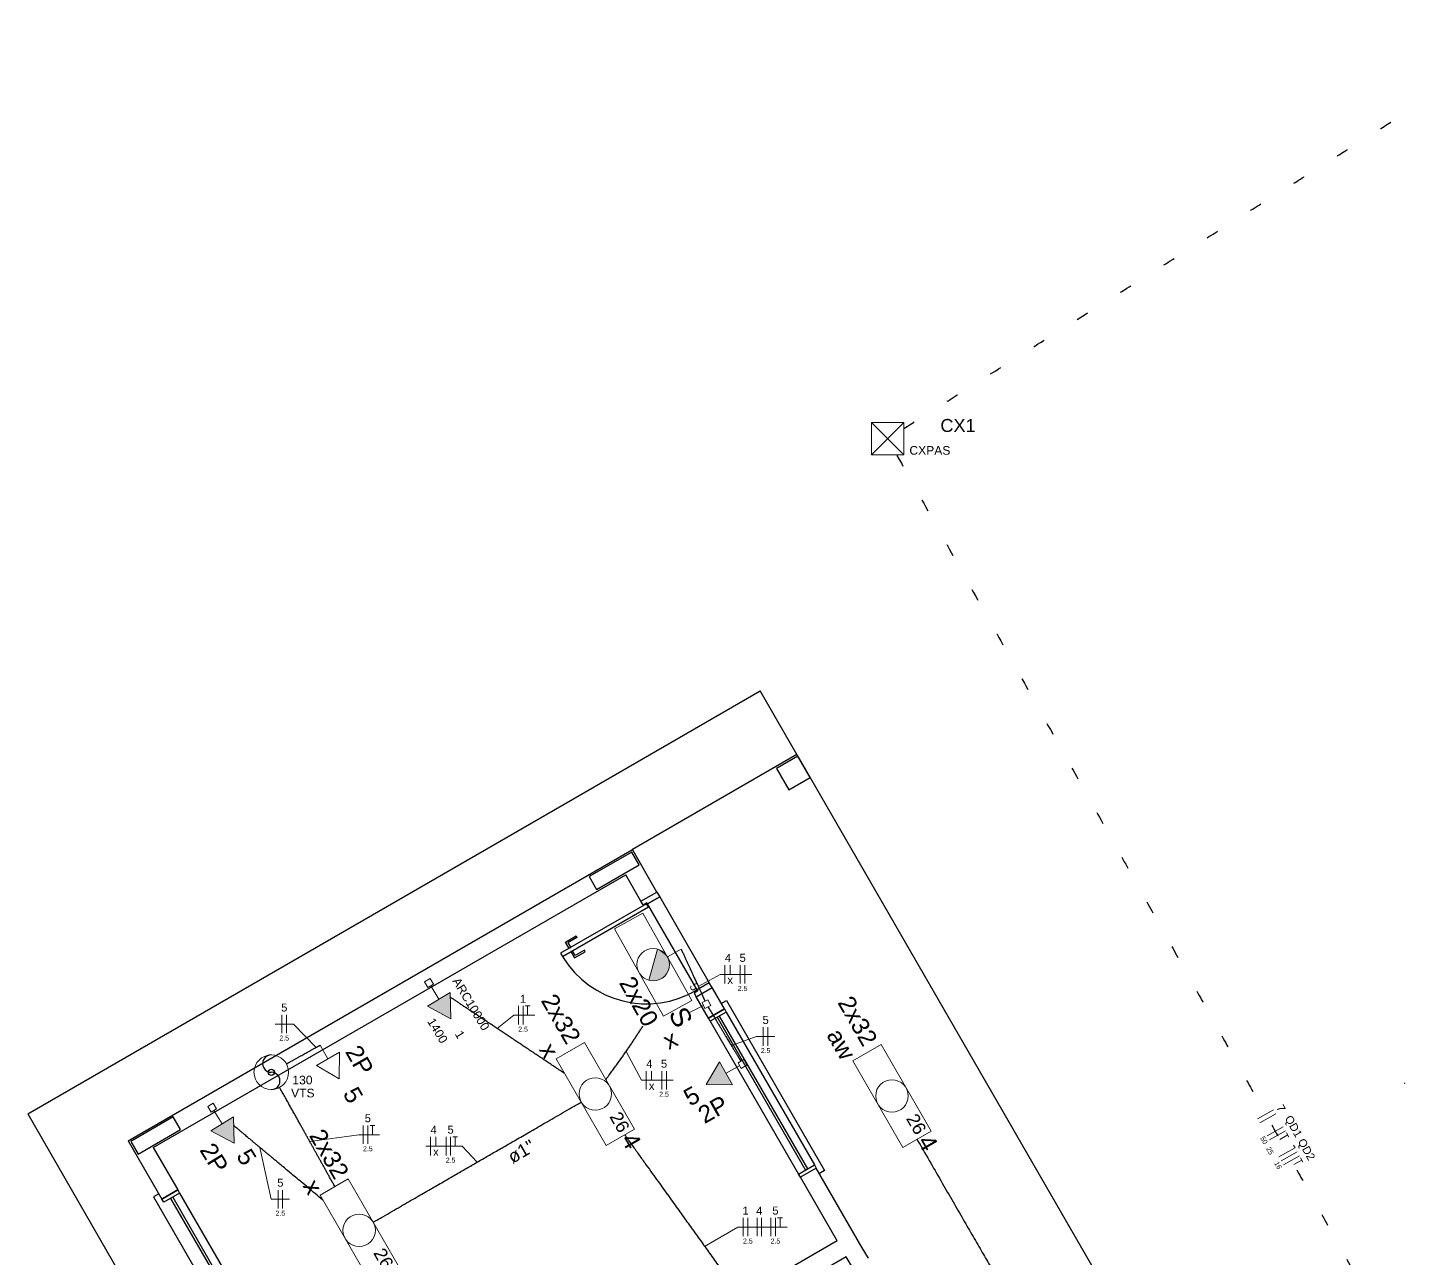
# Model space of a CAD drawing. Extents: x 210 to 779, y 61 to 241.
# Drawn here: x 468.91 to 480.2, y 195.52 to 205.56 of the extents above; entities that cross this region are included whole.
import ezdxf

# ---------------------------------------------------------------- set-up
doc = ezdxf.new("R2010")
doc.units = 0
doc.header["$LTSCALE"] = 2
doc.linetypes.add('DOT2', pattern=[3.175, 0, -3.175])
doc.layers.get('0').update_dxf_attribs({"linetype": 'CONTINUOUS'})
for name, color, linetype in [('A-JANEL', 3, 'CONTINUOUS'), ('A-PARED', 5, 'CONTINUOUS'), ('A-PARED-PISOS', 2, 'CONTINUOUS'), ('A-PAREDE', 5, 'CONTINUOUS'), ('A-PISOS', 2, 'CONTINUOUS'), ('A-PORTA', 3, 'CONTINUOUS'), ('A-SOLEIRA', 1, 'CONTINUOUS'), ('ARQ-ALV-CORTE', 5, 'CONTINUOUS'), ('ARQ-ESQ-VISTA1', 2, 'CONTINUOUS')]:
    doc.layers.add(name, color=color, linetype=linetype)
for name, color, linetype, lineweight in [('EL-Condutos', 4, 'CONTINUOUS', 30), ('EL-Fios', 9, 'CONTINUOUS', 20), ('EL-Pontos', 9, 'CONTINUOUS', 20), ('EL-Textos condutos', 7, 'CONTINUOUS', 20), ('EL-Textos fios', 7, 'CONTINUOUS', 20), ('EL-Textos pontos', 5, 'CONTINUOUS', 20), ('P-SIMBOL', 5, 'CONTINUOUS', 20)]:
    doc.layers.add(name, color=color, linetype=linetype, lineweight=lineweight)
doc.styles.add('Arial', font='arial.ttf')

msp = doc.modelspace()

# ---------------------------------------------------------------- hatches: boundary and pattern name
at = {"layer": 'P-SIMBOL', "linetype": 'Continuous'}
for points in [[(474.0462727879581, 198.0423600361877), (473.9743727879581, 197.7873100361877), (474.125922787958, 197.9796100361877)], [(474.0462727879581, 198.0423600361877), (474.0524227879581, 198.0403100361877), (474.0575227879581, 198.0385100361877), (474.0640227879581, 198.0354100361877), (474.071072787958, 198.0318100361877), (474.074222787958, 198.0307100361877), (474.0766727879581, 198.0294100361877), (474.0789227879581, 198.0281600361877), (474.081422787958, 198.0260600361877), (474.0889227879581, 198.0206100361877), (474.0918227879582, 198.0182100361877), (474.098172787958, 198.0136600361877), (474.102422787958, 198.0099100361877), (474.1051727879581, 198.0060100361877), (474.111422787958, 197.9993100361877), (474.1140727879582, 197.9963600361877), (474.1166227879581, 197.9931600361877), (474.125922787958, 197.9796100361877)], [(473.9743727879581, 197.7873100361877), (473.9894227879581, 197.7847600361877), (473.9951227879581, 197.7830100361877), (474.0015227879581, 197.7829600361877), (474.0149227879581, 197.7830100361877), (474.0200727879581, 197.7829100361877), (474.0237727879581, 197.7831100361877), (474.027572787958, 197.7839600361877), (474.031622787958, 197.7847100361877), (474.039472787958, 197.7863600361877), (474.0431227879581, 197.7873600361877), (474.048822787958, 197.7886100361877), (474.055322787958, 197.7907600361877), (474.0618727879581, 197.7938100361878), (474.0666227879581, 197.7956100361877), (474.0713727879581, 197.7974100361877), (474.076472787958, 197.8004600361877), (474.0831727879581, 197.8048600361877), (474.0857227879581, 197.8069600361877), (474.0908227879581, 197.8104100361877), (474.0936227879582, 197.8126600361877), (474.095472787958, 197.8143100361877), (474.0985227879581, 197.8168600361877), (474.1005727879581, 197.8188600361877), (474.1026727879581, 197.8215600361877), (474.1047227879581, 197.8239600361877), (474.107272787958, 197.8262600361877), (474.1086727879581, 197.8283100361877), (474.1100227879581, 197.8286600361877), (474.1125227879581, 197.8313100361877), (474.1152227879581, 197.8341100361878), (474.1162227879581, 197.8357600361877), (474.1179227879581, 197.8373100361877), (474.1192227879581, 197.8399600361877), (474.1201227879581, 197.8413600361878), (474.121772787958, 197.8437600361877), (474.1230227879581, 197.8470100361877), (474.1256727879581, 197.8510600361877), (474.1269727879581, 197.8537100361877), (474.1282227879581, 197.8556600361877), (474.1297227879581, 197.8586600361877), (474.1312227879581, 197.8605600361877), (474.131772787958, 197.8634100361877), (474.1329727879581, 197.8662100361877), (474.134022787958, 197.8695600361877), (474.1352727879581, 197.8738600361877), (474.136822787958, 197.8779600361877), (474.1373727879581, 197.8803600361877), (474.138622787958, 197.8834600361877), (474.1398227879582, 197.8885600361877), (474.1396727879581, 197.8919100361877), (474.1405727879581, 197.8956100361877), (474.1404727879581, 197.8987600361877), (474.1407227879582, 197.9006100361877), (474.1410227879581, 197.9050100361877), (474.1419727879581, 197.9079100361877), (474.1417227879581, 197.9132600361877), (474.1420727879581, 197.9160600361877), (474.141772787958, 197.9192600361878), (474.1418227879581, 197.9218600361877), (474.1417227879581, 197.9235100361877), (474.141222787958, 197.9255600361877), (474.1417227879581, 197.9273600361877), (474.1402727879582, 197.9337600361877), (474.1400227879581, 197.9372600361877), (474.139972787958, 197.9395600361877), (474.1394727879581, 197.9412100361877), (474.1397727879581, 197.9426600361877), (474.1385727879581, 197.9447600361877), (474.1384227879581, 197.9461600361877), (474.137622787958, 197.9476100361877), (474.136822787958, 197.9501600361877), (474.135922787958, 197.9537100361877), (474.1346727879581, 197.9570600361877), (474.1339727879582, 197.9594100361877), (474.1333227879581, 197.9624600361877), (474.125922787958, 197.9796100361877)], [(472.1687227879581, 197.5767100361877), (472.3584727879581, 197.4724100361877), (472.3538727879581, 197.6889100361877)], [(474.551622787958, 197.1226100361878), (474.4411727879581, 196.9364100361877), (474.6576727879581, 196.9339100361877)], [(470.401672787958, 196.5601100361878), (470.5922727879582, 196.4574600361877), (470.5858727879581, 196.6738600361877)]]:
    msp.add_hatch(color=256, dxfattribs=at).paths.add_polyline_path(points)

# ---------------------------------------------------------------- linework, layer by layer
for centre, start, end in [((470.894922787958, 197.1071600361877), 89.98080000000117, 270), ((470.894922787958, 196.9661600361877), 269.9809999999999, 90.00020000000058)]:
    msp.add_arc(centre, 0.070625, start, end)
at = {"color": 8}
msp.add_arc((480.1500727879581, 196.9504600361877), 0.00999835, 180, 210.0000000000005, dxfattribs=at)
msp.add_arc((480.1500727879581, 196.9504600361877), 0.00999835, 180, 210.0000000000005, dxfattribs=at)
at = {"layer": 'A-JANEL', "color": 251}
for p, q in [((475.3406980402191, 196.255125223656), (475.2107942296516, 196.1801252236559)), ((475.3406980402199, 196.2551252236564), (475.2107942296523, 196.1801252236564))]:
    msp.add_line(p, q, dxfattribs=at)
at = {"layer": 'A-PARED', "color": 251}
for p, q in [((469.7270773722426, 196.4782014350068), (473.8406980402172, 198.8532014350075)), ((474.040698040218, 198.5067912734942), (473.8406980402179, 198.853201435008)), ((469.9319811828103, 196.4232976244392), (473.7857942296503, 198.6482976244403)), ((473.9107942296503, 198.4317912734942), (473.7857942296503, 198.6482976244403)), ((473.9107942296503, 198.4317912734942), (474.040698040218, 198.5067912734942)), ((473.9107942296503, 198.4317912734941), (474.040698040218, 198.5067912734942)), ((474.3607942296506, 197.6523684100883), (474.4906980402182, 197.7273684100883)), ((474.3607942296505, 197.6523684100883), (474.4906980402182, 197.7273684100883)), ((474.5906980402193, 197.5541633293327), (474.4906980402182, 197.7273684100883)), ((474.4607942614962, 197.4791633477181), (474.3607942296506, 197.6523684100883)), ((474.4607942296504, 197.4791633293319), (474.590698040218, 197.554163329332)), ((469.7270773722426, 196.4782014350068), (470.0020773722418, 196.0018874629249)), ((469.9319811828103, 196.4232976244392), (470.1319811828093, 196.0768874629248)), ((475.715698040218, 195.6056061708164), (475.3406980402187, 196.2551252236557)), ((475.5107942296511, 195.6605099813845), (475.2107942296507, 196.1801252236554))]:
    msp.add_line(p, q, dxfattribs=at)
msp.add_lwpolyline([(475.0173323353267, 199.5152110539514), (475.1173323353267, 199.3420059731945), (475.2905374160836, 199.4420059731946), (475.1905374160836, 199.6152110539514)], close=True, dxfattribs=at)
at = {"layer": 'A-PARED-PISOS', "color": 251}
for q in [(473.8406980402172, 198.8532014350075), (478.320537416085, 194.1938920262619)]:
    msp.add_line((475.1830374160836, 199.6282014350083), q, dxfattribs=at)
at = {"layer": 'A-PAREDE', "color": 251}
for p, q in [((474.5906980402193, 197.5541633293327), (474.4607942296518, 197.4791633293326)), ((474.5906980402186, 197.5541633293323), (474.4607942296511, 197.4791633293323)), ((475.3406980402199, 196.2551252236564), (475.2107942296525, 196.1801252236564)), ((475.3406980402198, 196.2551252236564), (475.2107942296523, 196.1801252236564)), ((470.1319819944343, 196.0768879315168), (470.0020781838669, 196.0018879315169)), ((470.002078183867, 196.0018879315169), (470.1319819944345, 196.076887931517)), ((470.1319819944347, 196.076887931517), (470.0020782175798, 196.0018879509811))]:
    msp.add_line(p, q, dxfattribs=at)
msp.add_lwpolyline([(469.7475677532987, 196.4727110539493), (469.8075677532987, 196.3687880054952), (470.1539779148124, 196.5687880054953), (470.0939779148123, 196.6727110539495)], close=True, dxfattribs=at)
at = {"layer": 'A-PISOS', "color": 251}
for p, q in [((473.4757461349331, 199.3353166772781), (474.8830374160834, 200.1478166772789)), ((475.1830374160836, 199.6282014350083), (474.8830374160834, 200.1478166772789)), ((468.9074628412592, 196.6978170879392), (473.4757461349331, 199.3353166772781)), ((468.9074628412592, 196.6978170879392), (477.3824621038736, 182.0186860680633))]:
    msp.add_line(p, q, dxfattribs=at)
at = {"layer": 'A-PORTA', "color": 251}
msp.add_line((474.0631980402181, 198.467820130324), (473.9636051187828, 198.4103201303239), dxfattribs=at)
for points in [[(473.9586051187828, 198.4189803843618), (473.9282942296504, 198.4014803843618), (473.9107942296503, 198.4317912734941), (474.040698040218, 198.5067912734942), (474.0631980402181, 198.467820130324), (473.9636051187828, 198.4103201303239)], [(473.9567749917637, 198.4121502573427), (473.2552944146982, 198.0071502573427), (473.2702944146983, 197.9811694952292), (473.9717749917635, 198.3861694952294)], [(473.3150668280579, 198.0936214005127), (473.337566828058, 198.0546502573424), (473.3245764470012, 198.0471502573424), (473.2945764470012, 198.0991117815695), (473.3811789873797, 198.1491117815695), (473.3886789873796, 198.1361214005128)], [(473.3750668280581, 197.9896983520586), (473.3525668280579, 198.0286694952289), (473.3395764470013, 198.0211694952288), (473.3695764470013, 197.9692079710018), (473.4561789873797, 198.0192079710018), (473.4486789873798, 198.0321983520586)], [(474.3736051187831, 197.7001792992207), (474.3432942296507, 197.6826792992208), (474.3607942296506, 197.6523684100883), (474.4906980402183, 197.7273684100884), (474.4681980402183, 197.7663395532586), (474.368605118783, 197.7088395532587)]]:
    msp.add_lwpolyline(points, close=True, dxfattribs=at)
msp.add_arc((473.956820598279, 198.3990231298213, 0.01999853387215667), 0.8036913964225638, 211.3267521911529, 300.8215878056288, dxfattribs=at)
at = {"layer": 'A-SOLEIRA', "color": 251}
for points in [[(473.4887974976467, 198.6327110539506), (473.5487974976467, 198.5287880054965), (473.8952076591605, 198.7287880054967), (473.8352076591604, 198.8327110539507)], [(473.9636051187829, 198.410320130324), (474.0631980402181, 198.467820130324), (474.4681980402183, 197.7663395532586), (474.368605118783, 197.7088395532587)]]:
    msp.add_lwpolyline(points, close=True, dxfattribs=at)
at = {"layer": 'ARQ-ALV-CORTE', "color": 251}
for p, q in [((475.5107942296511, 195.6605099813845), (474.0818523134071, 194.8355099813841)), ((475.5107942296511, 195.6605099813845), (475.3245365258753, 195.5529740459708)), ((475.5857942296504, 195.5306061708163), (474.1568523134071, 194.7056061708164)), ((475.6357942296505, 195.444003630438), (475.5857942296504, 195.5306061708163)), ((475.7656980402182, 195.519003630438), (475.715698040218, 195.6056061708164))]:
    msp.add_line(p, q, dxfattribs=at)
at = {"layer": 'ARQ-ESQ-VISTA1', "color": 251}
for p, q in [((474.4757918517236, 197.4531811943215), (475.195794261497, 196.2061060041554)), ((474.5321272409629, 197.4857064464638), (475.2521494702291, 196.2386426990872)), ((474.5494477490387, 197.4957064464639), (475.2694699783048, 196.2486426990873)), ((474.6056956304465, 197.5281811759361), (475.3256980402199, 196.28110598577)), ((470.0734119817012, 196.0084315027476), (471.0434419294626, 194.328359509754)), ((470.0907324897772, 196.0184315027477), (471.0607624375384, 194.3383595097541)), ((470.146980371185, 196.0509062322197), (471.1169819944355, 194.3708178860623))]:
    msp.add_line(p, q, dxfattribs=at)
for points in [[(474.5656980402188, 197.5974645995217), (474.6089967667594, 197.6224631309455), (475.4089994442856, 196.2368240307608), (475.3656980402187, 196.2118239534663)], [(469.9770782175796, 196.0451892211703), (469.933779491039, 196.0201906897465), (470.9837768135137, 194.2015357959292), (471.0270782175807, 194.2265358732236)]]:
    msp.add_lwpolyline(points, dxfattribs=at)
for points in [[(474.5906980402193, 197.5541633293327), (474.6056980402192, 197.528182567219), (474.4757942614963, 197.4531825856045), (474.4607942614962, 197.4791633477181)], [(475.3256980402199, 196.28110598577), (475.3406980402199, 196.2551252236564), (475.210794261497, 196.1801252420419), (475.195794261497, 196.2061060041554)], [(470.1319827809576, 196.0768883856163), (470.1469827809577, 196.0509076235027), (470.0170790022347, 195.9759076418882), (470.0020790022347, 196.0018884040018)]]:
    msp.add_lwpolyline(points, close=True, dxfattribs=at)
at = {"layer": 'EL-Condutos', "linetype": 'Continuous'}
msp.add_circle((470.894922787958, 197.0366600361877), 0.025, dxfattribs=at)
at = {"layer": 'EL-Condutos', "linetype": 'DOT2', "ltscale": 0.05}
for points in [[(476.0554694256662, 202.2891259400872), (476.4669394821405, 202.5478645752527), (476.8526944065698, 202.7904331303386), (477.2145553917948, 203.0179767889328), (477.5543436306562, 203.2316407346229), (477.8738803159945, 203.4325701509965), (478.1749866406506, 203.6219102216414), (478.4594837974651, 203.8008061301453), (478.7291929792787, 203.9704030600957), (478.9859353789322, 204.1318461950805), (479.2315321892661, 204.2862807186873), (479.4678046031212, 204.4348518145037), (479.6965738133383, 204.5787046661174), (479.9196610127578, 204.7189844571162), (480.1388873942206, 204.8568363710878), (480.3560741505674, 204.9934055916197), (480.5730424746387, 205.1298373022997), (480.7916135592755, 205.2672766867155), (481.0136085973182, 205.4068689284547), (481.2408487816077, 205.549759211105), (481.4751553049846, 205.6970927182541), (481.7183493602896, 205.8500146334898), (481.9722521403633, 206.0096701403996), (482.2386848380464, 206.1772044225712), (482.5194686461799, 206.3537626635924), (482.816424757604, 206.5404900470508), (483.1313743651597, 206.7385317565342), (483.4661386616878, 206.9490329756301), (483.8225388400287, 207.1731388879263), (484.2023960930233, 207.4119946770104), (484.6075316135121, 207.6667455264701)], [(475.9992386888485, 202.0694974211335), (476.2893761233216, 201.5509249964896), (476.5610271574879, 201.0653939003215), (476.8155242409037, 200.6105225704294), (477.0541998231252, 200.1839294446129), (477.2783863537085, 199.783232960672), (477.4894162822101, 199.4060515564064), (477.6886220581861, 199.0500036696159), (477.8773361311929, 198.7127077381004), (478.0568909507865, 198.3917821996598), (478.2286189665232, 198.0848454920938), (478.3938526279595, 197.7895160532023), (478.5539243846516, 197.5034123207851), (478.7101666861554, 197.224152732642), (478.8639119820276, 196.9493557265729), (479.0164927218241, 196.6766397403777), (479.1692413551014, 196.403623211856), (479.3234903314156, 196.1279245788078), (479.4805721003231, 195.8471622790329), (479.6418191113799, 195.558954750331), (479.8085638141426, 195.2609204305022), (479.9821386581671, 194.9506777573461), (480.1638760930099, 194.6258451686626), (480.3551085682272, 194.2840411022515), (480.5571685333751, 193.9228839959127), (480.7713884380101, 193.539992287446), (480.9991007316882, 193.1329844146512), (481.2416378639659, 192.6994788153281), (481.5003322843992, 192.2370939272766), (481.7765164425446, 191.7434481882966), (482.071522787958, 191.2161600361877)]]:
    msp.add_spline(points, degree=3, dxfattribs=at)
at = {"layer": 'EL-Condutos', "linetype": 'Continuous'}
for points in [[(474.2380727879581, 198.0424100361877), (474.2506548555162, 198.0149779365797), (474.2627146525172, 197.9886844839257), (474.2742632498409, 197.963505542416), (474.285311718367, 197.939416976241), (474.2958711289755, 197.916394649591), (474.3059525525461, 197.8944144266561), (474.3155670599587, 197.8734521716266), (474.3247257220931, 197.853483748693), (474.3334396098292, 197.8344850220454), (474.3417197940467, 197.8164318558741), (474.3495773456255, 197.7993001143694), (474.3570233354456, 197.7830656617216), (474.3640688343865, 197.767704362121), (474.3707249133282, 197.7531920797577), (474.3770026431504, 197.7395046788223), (474.3829130947332, 197.7266180235048), (474.3884673389562, 197.7145079779957), (474.3936764466993, 197.7031504064851), (474.3985514888423, 197.6925211731633), (474.4031035362651, 197.6825961422208), (474.4073436598474, 197.6733511778476), (474.4112829304693, 197.6647621442341), (474.4149324190103, 197.6568049055706), (474.4183031963503, 197.6494553260474), (474.4214063333694, 197.6426892698547), (474.424252900947, 197.6364826011828), (474.4268539699634, 197.6308111842221), (474.4292206112979, 197.6256508831627), (474.4313638958308, 197.620977562195), (474.4332948944416, 197.6167670855093)], [(473.2888397881372, 197.0260309021384), (473.2507340032263, 197.0514524605425), (473.2128555400043, 197.0767223746925), (473.1752314097794, 197.1018226240934), (473.1378886238593, 197.1267351882506), (473.1008541935523, 197.1514420466695), (473.0641551301661, 197.1759251788552), (473.027818445009, 197.2001665643131), (472.9918711493888, 197.2241481825484), (472.9563402546137, 197.2478520130664), (472.9212527719916, 197.2712600353724), (472.8866357128307, 197.2943542289716), (472.8525160884387, 197.3171165733694), (472.8189209101238, 197.3395290480709), (472.7858771891941, 197.3615736325816), (472.7534119369573, 197.3832323064067), (472.7215521647218, 197.4044870490514), (472.6903248837955, 197.425319840021), (472.6597571054863, 197.4457126588208), (472.6298758411022, 197.4656474849561), (472.6007081019514, 197.4851062979322), (472.5722808993417, 197.5040710772543), (472.5446212445814, 197.5225238024277), (472.5177561489782, 197.5404464529578), (472.4917126238402, 197.5578210083496), (472.4665176804756, 197.5746294481087), (472.4421983301923, 197.5908537517401), (472.4187815842982, 197.6064758987493), (472.3962944541016, 197.6214778686414), (472.3747639509101, 197.6358416409219), (472.3542170860321, 197.6495491950958)], [(474.4580907426876, 197.5698879104535), (474.4760119833894, 197.5402036156114), (474.4931434296807, 197.5118275867951), (474.5095031736196, 197.4847298505019), (474.5251093072637, 197.4588804332289), (474.5399799226705, 197.4342493614734), (474.554133111898, 197.4108066617328), (474.5675869670039, 197.3885223605041), (474.5803595800458, 197.3673664842848), (474.5924690430816, 197.347309059572), (474.6039334481689, 197.3283201128629), (474.6147708873654, 197.310369670655), (474.6249994527289, 197.2934277594453), (474.6346372363171, 197.2774644057311), (474.6437023301876, 197.2624496360098), (474.6522128263985, 197.2483534767785), (474.6601868170071, 197.2351459545345), (474.6676423940713, 197.2227970957751), (474.6745976496489, 197.2112769269975), (474.6810706757975, 197.2005554746989), (474.687079564575, 197.1906027653767), (474.6926424080389, 197.181388825528), (474.6977772982471, 197.1728836816501), (474.7025023272572, 197.1650573602403), (474.706835587127, 197.1578798877958), (474.7107951699142, 197.1513212908139), (474.7143991676765, 197.1453515957918), (474.7176656724718, 197.1399408292268), (474.7206127763575, 197.1350590176161), (474.7232585713917, 197.130676187457), (474.725621149632, 197.1267623652467)], [(473.622748017996, 196.975481190011), (473.6360045005543, 196.9936247960711), (473.6489680072031, 197.0113864244737), (473.6616466213325, 197.0287811798237), (473.6740484263327, 197.0458241667258), (473.6861815055938, 197.0625304897847), (473.6980539425057, 197.0789152536053), (473.7096738204587, 197.0949935627922), (473.7210492228429, 197.1107805219504), (473.7321882330484, 197.1262912356844), (473.7430989344652, 197.1415408085992), (473.7537894104835, 197.1565443452995), (473.7642677444935, 197.17131695039), (473.7745420198851, 197.1858737284755), (473.7846203200485, 197.2002297841608), (473.7945107283738, 197.2144002220506), (473.8042213282513, 197.2284001467497), (473.8137602030709, 197.242244662863), (473.8231354362226, 197.2559488749951), (473.8323551110967, 197.2695278877509), (473.8414273110832, 197.2829968057351), (473.8503601195724, 197.2963707335524), (473.8591616199542, 197.3096647758076), (473.8678398956188, 197.3228940371056), (473.8764030299563, 197.336073622051), (473.8848591063568, 197.3492186352487), (473.8932162082104, 197.3623441813034), (473.9014824189073, 197.3754653648199), (473.9096658218373, 197.3885972904029), (473.917774500391, 197.4017550626573), (473.9258165379582, 197.4149537861877)], [(471.0186500544126, 197.1054302084002), (471.0451877491269, 197.1201804076725), (471.0699569417807, 197.1339476369436), (471.0930186152034, 197.1467657917306), (471.1144337522249, 197.1586687675509), (471.1342633356748, 197.1696904599218), (471.1525683483828, 197.1798647643605), (471.1694097731785, 197.1892255763844), (471.1848485928917, 197.1978067915106), (471.198945790352, 197.2056423052566), (471.2117623483891, 197.2127660131395), (471.2233592498326, 197.2192118106768), (471.2337974775123, 197.2250135933856), (471.2431380142578, 197.2302052567833), (471.2514418428987, 197.2348206963871), (471.258769946265, 197.2388938077143), (471.265183307186, 197.2424584862822), (471.2707429084915, 197.2455486276081), (471.2755097330112, 197.2481981272093), (471.2795447635747, 197.2504408806031), (471.282908983012, 197.2523107833067), (471.2856633741524, 197.2538417308375), (471.2878689198256, 197.2550676187126), (471.2895866028616, 197.2560223424495), (471.2908774060897, 197.2567397975654), (471.2918023123398, 197.2572538795776), (471.2924223044416, 197.2575984840034), (471.2927983652245, 197.2578075063599), (471.2929914775185, 197.2579148421647), (471.2930626241532, 197.2579543869348), (471.293072787958, 197.2579600361877)], [(471.4131387405114, 196.1041835512819), (471.3971473519305, 196.1329570951038), (471.38174117713, 196.1606777041125), (471.366864819009, 196.187445058297), (471.3524628804672, 196.2133588376462), (471.3384799644037, 196.238518722149), (471.3248606737178, 196.2630243917944), (471.3115496113087, 196.2869755265712), (471.2984913800761, 196.3104718064685), (471.2856305829189, 196.3336129114751), (471.2729118227367, 196.3564985215799), (471.2602797024286, 196.3792283167718), (471.2476788248941, 196.4019019770398), (471.2350537930324, 196.4246191823729), (471.2223492097427, 196.4474796127598), (471.2095096779245, 196.4705829481896), (471.1964798004771, 196.4940288686512), (471.1832041802998, 196.5179170541334), (471.1696274202918, 196.5423471846253), (471.1556941233525, 196.5674189401156), (471.1413488923811, 196.5932320005935), (471.1265363302771, 196.6198860460476), (471.1112010399398, 196.6474807564671), (471.0952876242685, 196.6761158118408), (471.0787406861622, 196.7058908921576), (471.0615048285206, 196.7369056774065), (471.0435246542428, 196.7692598475763), (471.0247447662283, 196.803053082656), (471.0051097673762, 196.8383850626346), (470.984564260586, 196.8753554675009), (470.9630528487568, 196.9140639772438)], [(471.7254793397411, 195.8132592552146), (471.8044913791439, 195.8588759393259), (471.878869826059, 195.9018174814614), (471.9489456614056, 195.9422749732185), (472.0150498661035, 195.9804395061943), (472.0775134210723, 196.0165021719862), (472.1366673072314, 196.0506540621915), (472.1928425055004, 196.0830862684073), (472.2463699967989, 196.113989882231), (472.2975807620465, 196.1435559952598), (472.3468057821628, 196.1719756990911), (472.3943760380672, 196.199440085322), (472.4406225106794, 196.2261402455498), (472.4858761809189, 196.2522672713719), (472.5304680297052, 196.2780122543855), (472.5747290379581, 196.3035662861877), (472.6189901865969, 196.329120458376), (472.6635824565413, 196.3548658625476), (472.708836828711, 196.3809935902998), (472.7550842840251, 196.4076947332297), (472.8026558034038, 196.4351603829348), (472.8518823677662, 196.4635816310121), (472.903094958032, 196.4931495690592), (472.9566245551208, 196.5240552886731), (473.0128021399519, 196.5564898814512), (473.0719586934454, 196.5906444389907), (473.1344251965205, 196.626710052889), (473.2005326300967, 196.6648778147432), (473.2706119750938, 196.7053388161506), (473.3449942124312, 196.7482841487085), (473.4240103230284, 196.7939049040142)], [(471.3156951871768, 195.9943501164755), (471.2521438296406, 196.0474171086813), (471.1940400747652, 196.0959352052295), (471.1410905461966, 196.1401493805912), (471.0930018675813, 196.1803046092374), (471.0494806625655, 196.2166458656396), (471.0102335547954, 196.2494181242688), (470.9749671679174, 196.2788663595962), (470.9433881255778, 196.305235546093), (470.9152030514228, 196.3287706582304), (470.8901185690987, 196.3497166704796), (470.8678413022517, 196.3683185573118), (470.8480778745282, 196.3848212931981), (470.8305349095743, 196.3994698526098), (470.8149190310365, 196.412509210018), (470.8009368625611, 196.424184339894), (470.788295027794, 196.4347402167089), (470.7767001503819, 196.4444218149339), (470.765858853971, 196.4534741090402), (470.7554777622074, 196.462142073499), (470.7452634987374, 196.4706706827815), (470.7349226872074, 196.4793049113588), (470.7241619512636, 196.4882897337022), (470.7126879145524, 196.4978701242828), (470.7002072007199, 196.5082910575719), (470.6864264334125, 196.5197975080405), (470.6710522362765, 196.53263445016), (470.653791232958, 196.5470468584015), (470.6343500471035, 196.5632797072361), (470.6124353023591, 196.5815779711352), (470.5877536223712, 196.6021866245698)], [(473.7760654520105, 196.5281197381871), (473.8343231483651, 196.4469383104623), (473.8894598588406, 196.3701059910539), (473.9417204071314, 196.2972816306556), (473.991349616932, 196.2281240799608), (474.0385923119371, 196.1622921896632), (474.0836933158405, 196.0994448104563), (474.1268974523371, 196.0392407930337), (474.1684495451212, 195.981338988089), (474.2085944178871, 195.9253982463157), (474.2475768943294, 195.8710774184075), (474.2856417981423, 195.8180353550578), (474.3230339530203, 195.7659309069603), (474.3599981826579, 195.7144229248085), (474.3967793107495, 195.663170259296), (474.4336221609894, 195.6118317611163), (474.4707715570722, 195.5600662809631), (474.5084723226921, 195.50753266953), (474.5469692815436, 195.4538897775103), (474.5865072573211, 195.3987964555979), (474.6273310737191, 195.3419115544862), (474.669685554432, 195.2828939248687), (474.713815523154, 195.2214024174392), (474.7599658035799, 195.157095882891), (474.8083812194038, 195.0896331719179), (474.8593065943201, 195.0186731352133), (474.9129867520235, 194.9438746234709), (474.9696665162083, 194.8648964873842), (475.0295907105687, 194.7813975776469), (475.0930041587993, 194.6930367449524), (475.1601516845945, 194.5994728399943)], [(476.1624280950878, 196.4896151954892), (476.2624798334684, 196.3163135602983), (476.3568732351224, 196.1528129090899), (476.4460124763651, 195.9984131809857), (476.5303017335119, 195.8524143151074), (476.6101451828779, 195.714116250577), (476.6859470007785, 195.582818926516), (476.7581113635291, 195.4578222820463), (476.8270424474445, 195.3384262562897), (476.8931444288403, 195.2239307883679), (476.956821484032, 195.1136358174028), (477.0184777893343, 195.0068412825159), (477.0785175210629, 194.9028471228292), (477.1373448555328, 194.8009532774645), (477.1953639690594, 194.7004596855434), (477.2529790379581, 194.6006662861877), (477.310594238544, 194.5008730185193), (477.3686137471322, 194.4003798216599), (477.4274417400382, 194.2984866347312), (477.4874823935773, 194.194493396855), (477.5491398840647, 194.0877000471531), (477.6128183878155, 193.9774065247473), (477.6789220811452, 193.8629127687593), (477.747855140369, 193.743518718311), (477.8200217418021, 193.618524312524), (477.8958260617599, 193.4872294905201), (477.9756722765575, 193.3489341914212), (478.0599645625103, 193.202938354349), (478.1491070959334, 193.0485419184251), (478.2435040531423, 192.8850448227716), (478.343559610452, 192.71174700651)]]:
    msp.add_spline(points, degree=3, dxfattribs=at)
at = {"layer": 'EL-Fios'}
for p, q in [((474.5938227879581, 197.7607100361877), (474.5938227879581, 197.9107100361877)), ((474.6386727879581, 197.8357100361877), (474.6386727879581, 197.9107100361877)), ((474.7210727879581, 197.7607100361877), (474.7210727879581, 197.9107100361877)), ((474.758572787958, 197.7607100361877), (474.758572787958, 197.9107100361877)), ((472.9110227879581, 197.4276600361877), (472.9110227879581, 197.5776600361877)), ((472.9485227879581, 197.4276600361877), (472.9485227879581, 197.5776600361877)), ((472.9660227879581, 197.5776600361877), (473.0060227879581, 197.5776600361877)), ((472.9860227879581, 197.5026600361877), (472.9860227879581, 197.5776600361877)), ((470.9820227879581, 197.3553100361877), (470.9820227879581, 197.5053100361878)), ((471.0195227879581, 197.3553100361877), (471.0195227879581, 197.5053100361878)), ((474.9087727879581, 197.2536600361877), (474.9087727879581, 197.4036600361877)), ((474.9462727879581, 197.2536600361877), (474.9462727879581, 197.4036600361877)), ((473.952822787958, 196.8969100361877), (473.952822787958, 197.0469100361877)), ((473.997672787958, 196.9719100361877), (473.997672787958, 197.0469100361877)), ((474.080072787958, 196.8969100361877), (474.080072787958, 197.0469100361877)), ((474.1175727879581, 196.8969100361877), (474.1175727879581, 197.0469100361877)), ((478.9409727879581, 196.6580100361877), (479.0718727879581, 196.7312600361877)), ((478.9592727879581, 196.6252600361877), (479.090172787958, 196.6985100361877)), ((471.645272787958, 196.4523600361877), (471.645272787958, 196.6023600361877)), ((471.6827727879581, 196.4523600361877), (471.6827727879581, 196.6023600361877)), ((471.7002727879581, 196.6023600361877), (471.7402727879581, 196.6023600361877)), ((471.7202727879581, 196.5273600361877), (471.7202727879581, 196.6023600361877)), ((479.0190727879581, 196.5184100361877), (479.149972787958, 196.5916600361877)), ((479.0373727879581, 196.4857100361877), (479.1682727879581, 196.5589600361877)), ((472.192922787958, 196.3591100361877), (472.192922787958, 196.5091100361877)), ((472.2378227879581, 196.4341100361877), (472.2378227879581, 196.5091100361877)), ((472.320172787958, 196.3591100361877), (472.320172787958, 196.5091100361877)), ((472.3576727879582, 196.3591100361877), (472.3576727879582, 196.5091100361877)), ((472.3751727879581, 196.5091100361877), (472.4151727879581, 196.5091100361877)), ((472.3951727879581, 196.4341100361877), (472.3951727879581, 196.5091100361877)), ((479.1211227879581, 196.4896100361877), (479.1865727879581, 196.5262100361877)), ((479.1768227879581, 196.5436600361877), (479.1963227879581, 196.5087600361877)), ((479.234172787958, 196.4411600361877), (479.2463727879581, 196.4193600361877)), ((479.115472787958, 196.3461100361878), (479.2463727879581, 196.4193600361877)), ((479.1337727879581, 196.3134100361877), (479.2646727879581, 196.3866100361877)), ((479.1520727879582, 196.2806600361877), (479.282972787958, 196.3539100361877)), ((479.2358227879581, 196.2845600361877), (479.3013227879581, 196.3211600361877)), ((479.2915227879581, 196.3386100361877), (479.311072787958, 196.3037100361877)), ((470.9499727879581, 195.9263100361877), (470.9499727879581, 196.0763100361877)), ((470.9874727879581, 195.9263100361877), (470.9874727879581, 196.0763100361877)), ((474.7450227879581, 195.6989600361877), (474.7450227879581, 195.8489600361877)), ((474.782522787958, 195.6989600361877), (474.782522787958, 195.8489600361877)), ((474.8575227879581, 195.6989600361877), (474.8575227879581, 195.8489600361877)), ((474.8950227879581, 195.6989600361877), (474.8950227879581, 195.8489600361877)), ((474.970022787958, 195.6989600361877), (474.970022787958, 195.8489600361877)), ((475.0075227879581, 195.6989600361877), (475.0075227879581, 195.8489600361877)), ((475.0250227879581, 195.8489600361877), (475.0650227879581, 195.8489600361877)), ((475.0450227879581, 195.7739600361877), (475.0450227879581, 195.8489600361877))]:
    msp.add_line(p, q, dxfattribs=at)
at = {"layer": 'EL-Pontos', "linetype": 'Continuous'}
msp.add_circle((470.894922787958, 197.0366600361877), 0.025, dxfattribs=at)
at = {"layer": 'EL-Textos fios'}
for p, q in [((474.3784727879581, 197.7363100361877), (474.5559227879581, 197.8357100361877)), ((474.5559227879581, 197.8357100361877), (474.8141227879581, 197.8357100361877)), ((472.7365227879581, 197.3944600361877), (472.8735227879582, 197.5026600361877)), ((472.8735227879582, 197.5026600361877), (473.043522787958, 197.5026600361877)), ((471.0750727879582, 197.4303100361877), (470.9264227879581, 197.4303100361877)), ((471.2606727879581, 197.2399600361877), (471.0750727879582, 197.4303100361877)), ((474.648072787958, 197.2552100361877), (474.853222787958, 197.3286600361877)), ((474.853222787958, 197.3286600361877), (475.0018727879581, 197.3286600361877)), ((473.789022787958, 197.2065100361877), (473.914922787958, 196.9719100361877)), ((473.914922787958, 196.9719100361877), (474.1731227879581, 196.9719100361877)), ((471.2079727879581, 196.4733600361877), (471.6077727879581, 196.5273600361877)), ((471.6077727879581, 196.5273600361877), (471.7777727879581, 196.5273600361877)), ((472.4526727879581, 196.4341100361877), (472.1550727879581, 196.4341100361877)), ((472.5747227879581, 196.3036100361877), (472.4526727879581, 196.4341100361877)), ((470.801522787958, 196.4237100361877), (470.8944227879581, 196.0013100361877)), ((470.8944227879581, 196.0013100361877), (471.043072787958, 196.0013100361877)), ((474.4300727879581, 195.6167600361877), (474.699772787958, 195.7739600361877)), ((474.699772787958, 195.7739600361877), (475.1025227879581, 195.7739600361877))]:
    msp.add_line(p, q, dxfattribs=at)
at = {"layer": 'P-SIMBOL'}
for p, q in [((475.7904727879581, 202.3383100361877), (476.0554727879581, 202.3383100361877)), ((475.7904727879581, 202.3383100361877), (475.7904727879581, 202.0733100361877)), ((475.7904727879581, 202.3383100361877), (476.0554727879581, 202.0733100361877)), ((476.0554727879581, 202.3383100361877), (475.7904727879581, 202.0733100361877)), ((476.0554727879581, 202.3383100361877), (476.0554727879581, 202.0733100361877)), ((475.7904727879581, 202.0733100361877), (476.0554727879581, 202.0733100361877)), ((473.926522787958, 198.3355600361877), (473.6953227879581, 198.2060600361877)), ((473.926522787958, 198.3355600361877), (474.3253227879581, 197.6236100361877)), ((473.6953227879581, 198.2060600361877), (474.0941727879581, 197.4941100361877)), ((474.0462727879581, 198.0423600361877), (473.9743727879581, 197.7873100361877)), ((474.2380727879581, 198.0424100361877), (474.125922787958, 197.9796100361877)), ((472.144822787958, 197.7738600361877), (472.1901727879581, 197.8013600361877)), ((472.1901727879581, 197.8013600361877), (472.2176227879581, 197.7560100361877)), ((472.1722727879581, 197.7285100361877), (472.144822787958, 197.7738600361877)), ((472.1687227879581, 197.5767100361877), (472.3538727879581, 197.6889100361877)), ((472.2176227879581, 197.7560100361877), (472.1722727879581, 197.7285100361877)), ((472.261272787958, 197.6328100361877), (472.1949727879581, 197.7422600361877)), ((472.3538727879581, 197.6889100361877), (472.3584727879581, 197.4724100361877)), ((472.3584727879581, 197.4724100361877), (472.1687227879581, 197.5767100361877)), ((474.3253227879581, 197.6236100361877), (474.0941727879581, 197.4941100361877)), ((474.3051727879582, 197.5244100361877), (474.4205727879581, 197.5809100361877)), ((474.4089227879581, 197.6047600361877), (474.456522787958, 197.6280600361877)), ((474.4322227879581, 197.5571100361877), (474.4089227879581, 197.6047600361877)), ((474.4798727879581, 197.5804600361877), (474.4322227879581, 197.5571100361877)), ((474.456522787958, 197.6280600361877), (474.4798727879581, 197.5804600361877)), ((471.356372787958, 197.1467100361877), (471.293072787958, 197.2579600361877)), ((473.2193227879581, 197.1468600361877), (473.4488227879581, 197.2793600361877)), ((473.856822787958, 196.5726600361877), (473.4488227879581, 197.2793600361877)), ((475.639422787958, 197.1304600361877), (475.8688727879581, 197.2629600361877)), ((476.2769227879581, 196.5563100361877), (475.8688727879581, 197.2629600361877)), ((471.2623227879581, 197.0931600361877), (471.4504727879581, 197.2002600361877)), ((471.4504727879581, 197.2002600361877), (471.4491227879581, 196.9837600361877)), ((473.6273227879581, 196.4401600361877), (473.2193227879581, 197.1468600361877)), ((474.4411727879581, 196.9364100361877), (474.551622787958, 197.1226100361878)), ((474.551622787958, 197.1226100361878), (474.6576727879581, 196.9339100361877)), ((474.703272787958, 197.1140600361877), (474.7495227879581, 197.1400600361877)), ((474.729222787958, 197.0678600361877), (474.703272787958, 197.1140600361877)), ((474.7495227879581, 197.1400600361877), (474.7754727879581, 197.0938100361877)), ((476.0474227879581, 196.4238100361877), (475.639422787958, 197.1304600361877)), ((471.4491227879581, 196.9837600361877), (471.2623227879581, 197.0931600361877)), ((474.604672787958, 197.0282600361877), (474.7162727879581, 197.0909600361877)), ((474.7754727879581, 197.0938100361877), (474.729222787958, 197.0678600361877)), ((474.6576727879581, 196.9339100361877), (474.4411727879581, 196.9364100361877)), ((470.3761227879581, 196.7571100361877), (470.421222787958, 196.7849600361877)), ((470.421222787958, 196.7849600361877), (470.4490727879581, 196.7398600361877)), ((470.4039727879581, 196.7119600361877), (470.3761227879581, 196.7571100361877)), ((470.401672787958, 196.5601100361878), (470.5858727879581, 196.6738600361877)), ((470.4490727879581, 196.7398600361877), (470.4039727879581, 196.7119600361877)), ((470.4937727879581, 196.6170100361877), (470.426522787958, 196.7259100361877)), ((470.5858727879581, 196.6738600361877), (470.5922727879582, 196.4574600361877)), ((470.5922727879582, 196.4574600361877), (470.401672787958, 196.5601100361878)), ((473.6273227879581, 196.4401600361877), (473.856822787958, 196.5726600361877)), ((476.0474227879581, 196.4238100361877), (476.2769227879581, 196.5563100361877)), ((471.2926727879581, 196.0345100361877), (471.522172787958, 196.1670100361877)), ((471.9301727879582, 195.4603100361877), (471.522172787958, 196.1670100361877)), ((471.700672787958, 195.3278100361877), (471.2926727879581, 196.0345100361877))]:
    msp.add_line(p, q, dxfattribs=at)
for centre, radius in [((474.0103227879582, 197.9148100361877), 0.1325), ((470.894922787958, 197.0366600361877), 0.14125), ((473.5380727879581, 196.8597600361877), 0.1325), ((475.9581727879581, 196.8434100361877), 0.1325), ((471.611422787958, 195.7474100361877), 0.1325)]:
    msp.add_circle(centre, radius, dxfattribs=at)

# ---------------------------------------------------------------- texts
at = {"layer": 'EL-Textos condutos', "insert": (472.9615992351358, 196.3432249954767), "char_height": 0.1059, "width": 0.38124, "attachment_point": 8, "rotation": 30.0000701530499, "line_spacing_factor": 0.7979999999999999, "style": 'Arial'}
msp.add_mtext('ø1"', dxfattribs=at)
at = {"layer": 'EL-Textos fios', "attachment_point": 8, "line_spacing_factor": 0.7979999999999999, "style": 'Arial'}
for s, insert, char_height, width in [('4', (474.620072787958, 197.9370106861877), 0.065305, 0.078366), ('5', (474.7400727879581, 197.9370106861877), 0.065305, 0.078366), ('x', (474.6385727879581, 197.7575106861877), 0.065305, 0.078366), ('2.5', (474.7400727879581, 197.7003563861877), 0.040595, 0.146142), ('5', (471.0005727879581, 197.5315106861877), 0.065305, 0.078366), ('1', (472.9485727879581, 197.6035106861877), 0.065305, 0.078366), ('5', (474.9275727879581, 197.4300106861877), 0.065305, 0.078366), ('2.5', (471.0005727879581, 197.2953563861877), 0.040595, 0.146142), ('2.5', (472.9485727879581, 197.3673563861877), 0.040595, 0.146142), ('2.5', (474.9275727879581, 197.1933563861877), 0.040595, 0.146142), ('4', (473.9790727879582, 197.0730106861877), 0.065305, 0.078366), ('5', (474.0985727879581, 197.0730106861877), 0.065305, 0.078366), ('x', (473.9975727879581, 196.8935106861877), 0.065305, 0.078366), ('2.5', (474.0985727879581, 196.8368563861877), 0.040595, 0.146142), ('5', (471.682572787958, 196.6285106861878), 0.065305, 0.078366), ('4', (472.2190727879582, 196.5350106861877), 0.065305, 0.078366), ('5', (472.3575727879581, 196.5350106861877), 0.065305, 0.078366), ('2.5', (471.682572787958, 196.3923563861877), 0.040595, 0.146142), ('x', (472.2375727879581, 196.3555106861877), 0.065305, 0.078366), ('2.5', (472.3575727879581, 196.2988563861877), 0.040595, 0.146142), ('5', (470.9685727879581, 196.1025106861877), 0.065305, 0.078366), ('2.5', (470.9685727879581, 195.8663563861877), 0.040595, 0.146142), ('1', (474.7635727879581, 195.8750106861877), 0.065305, 0.078366), ('4', (474.8760727879581, 195.8750106861877), 0.065305, 0.078366), ('5', (475.0075727879581, 195.8750106861877), 0.065305, 0.078366), ('2.5', (474.7825727879581, 195.6388563861877), 0.040595, 0.146142), ('2.5', (475.0075727879581, 195.6388563861877), 0.040595, 0.146142)]:
    msp.add_mtext(s, dxfattribs=dict(at, insert=insert, char_height=char_height, width=width))
at = {"layer": 'EL-Textos fios', "attachment_point": 8, "rotation": 299.2272085070724, "line_spacing_factor": 0.7979999999999999, "style": 'Arial'}
for s, insert, char_height, width in [('7', (479.1038800532233, 196.7274822645003), 0.065305, 0.078366), ('QD1', (479.1908800532235, 196.5714822645003), 0.065305, 0.235098), ('50', (478.9757637906906, 196.4725008808145), 0.040595, 0.097428), ('QD2', (479.2963800532235, 196.3829822645003), 0.065305, 0.235098), ('25', (479.0237637906906, 196.3865008808145), 0.040595, 0.097428), ('16', (479.0902637906906, 196.2675008808145), 0.040595, 0.097428)]:
    msp.add_mtext(s, dxfattribs=dict(at, insert=insert, char_height=char_height, width=width))
at = {"layer": 'EL-Textos pontos', "line_spacing_factor": 0.7979999999999999, "style": 'Arial'}
for s, insert, char_height, width, attachment_point in [('CX1', (476.3530727879581, 202.2589070361877), 0.1059, 0.38124, 7), ('CXPAS', (476.267572787958, 202.0737580361877), 0.0706, 0.4236, 8), ('130', (471.1489131645022, 196.9372027621998), 0.0706, 0.25416, 8), ('VTS', (471.1520346535492, 196.831006024118), 0.0706, 0.25416, 8)]:
    msp.add_mtext(s, dxfattribs=dict(at, insert=insert, char_height=char_height, width=width, attachment_point=attachment_point))
for s, insert, char_height, width, attachment_point, rotation in [('ARC10000', (472.493240709474, 197.574969011833), 0.0706, 0.6777599999999999, 8, 301.2096424782251), ('5', (474.3023988089737, 197.740846417249), 0.0706, 0.08471999999999999, 7, 299.25585639682896), ('2x32', (473.3029261076728, 197.2512580361877), 0.1412, 0.6777599999999999, 9, 299.9998596939002), ('2x32', (475.7229261076728, 197.2342580361878), 0.1412, 0.6777599999999999, 9, 299.9998596939002), ('1400', (472.2202710176423, 197.3578830339519), 0.0706, 0.33888, 8, 301.2096424782251), ('1', (472.4034985363301, 197.3260332029559), 0.0706, 0.08471999999999999, 8, 301.2096424782251), ('x', (474.1800784948217, 197.2393070332704), 0.1412, 0.16944, 8, 26.09249799025769), ('aw', (475.5449261076729, 197.1212580361878), 0.1412, 0.33888, 9, 299.9998596939002), ('2P', (471.5540676732683, 197.1000110986297), 0.1412, 0.33888, 8, 299.6511972754692), ('x', (473.1249261076728, 197.1372580361877), 0.1412, 0.16944, 9, 299.9998596939002), ('5', (471.5000676732685, 196.8150110986298), 0.1412, 0.16944, 8, 299.6511972754692), ('5', (474.3592489589669, 196.780583429032), 0.1412, 0.16944, 8, 29.329709532746843), ('2P', (474.533748958967, 196.672583429032), 0.1412, 0.33888, 8, 29.329709532746843), ('2x32', (471.4118171514086, 196.1491522059852), 0.1412, 0.6777599999999999, 9, 299.9998596939002), ('2P', (470.3692210279992, 196.3004386856121), 0.1412, 0.33888, 8, 301.690927026135), ('4', (473.7979261076728, 196.3942580361877), 0.1412, 0.16944, 9, 299.9998596939002), ('4', (476.2179261076729, 196.3782580361877), 0.1412, 0.16944, 9, 299.9998596939002), ('5', (470.6317210279993, 196.3074386856121), 0.1412, 0.16944, 8, 301.690927026135), ('x', (471.1979261076728, 196.0252580361878), 0.1412, 0.16944, 9, 299.9998596939002)]:
    msp.add_mtext(s, dxfattribs=dict(at, insert=insert, char_height=char_height, width=width, attachment_point=attachment_point, rotation=rotation))
at = {"layer": 'P-SIMBOL', "line_spacing_factor": 0.7979999999999999, "style": 'Arial'}
for s, insert, char_height, width, attachment_point, rotation in [('2x20', (473.7267248299893, 197.7662327983103), 0.1412, 0.6777599999999999, 7, 299.25585639682896), ('S', (474.1951506596761, 197.3850161159662), 0.15885, 0.19062, 9, 296.09228753110796), ('26', (473.7313377777442, 196.5319335361877), 0.1059, 0.25416, 9, 299.9998596939002), ('26', (476.1513377777441, 196.5159335361877), 0.1059, 0.25416, 9, 299.9998596939002), ('26', (471.8048377777441, 195.4199335361877), 0.1059, 0.25416, 9, 299.9998596939002)]:
    msp.add_mtext(s, dxfattribs=dict(at, insert=insert, char_height=char_height, width=width, attachment_point=attachment_point, rotation=rotation))

doc.saveas('drawing.dxf')
